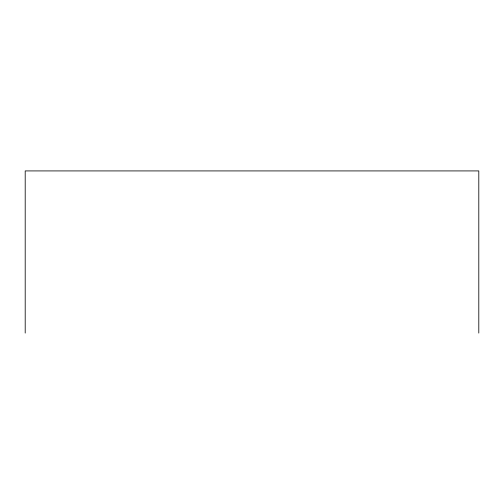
<?xml version="1.0" encoding="UTF-8"?>
<svg xmlns="http://www.w3.org/2000/svg" width="504" height="504" viewBox="0 0 504 504"><rect width="100%" height="100%" fill="white"/><g stroke="black" fill="none" stroke-linecap="round" stroke-linejoin="round"><path stroke-width="0.76" d="M478.8 333.081L478.8 170.919L25.2 170.919L25.2 333.081"/></g></svg>
